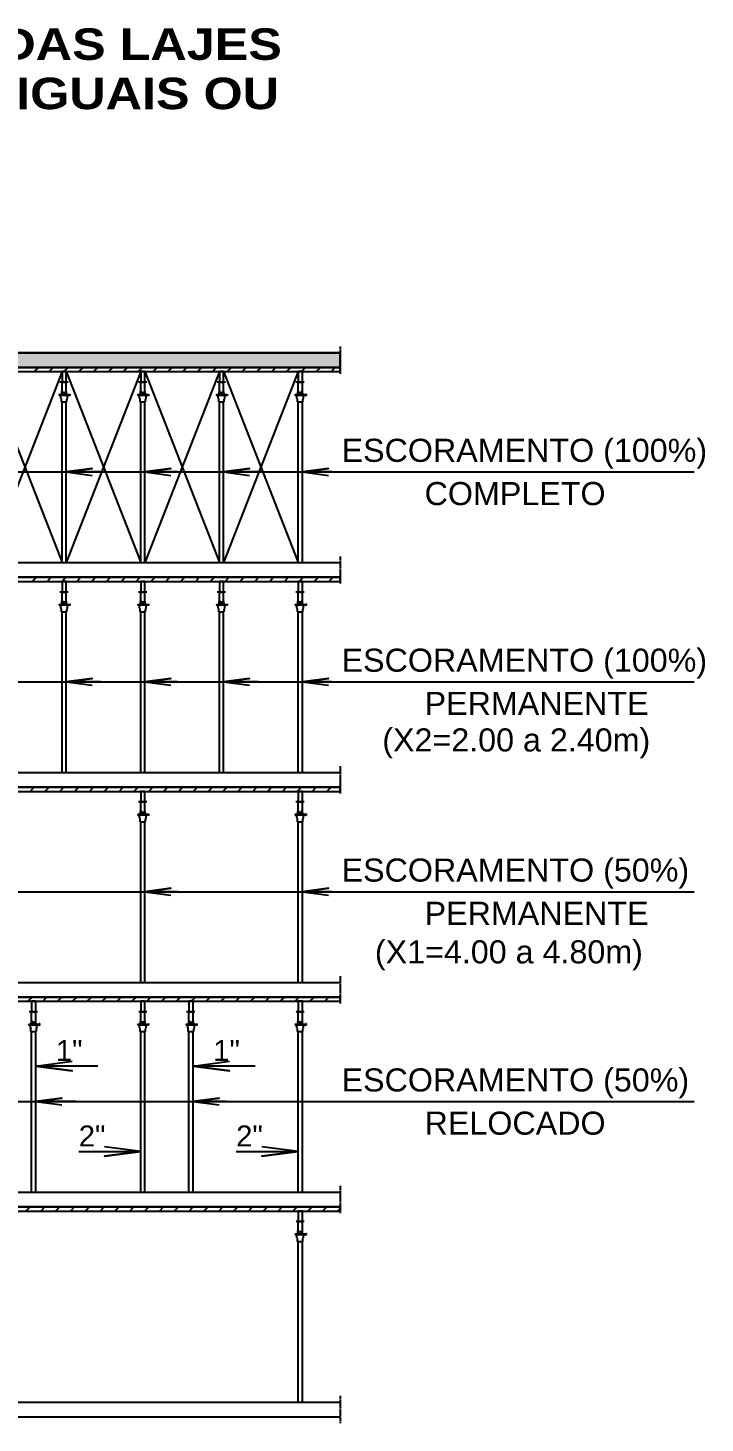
# Model space of a CAD drawing. Extents: x 0 to 7795, y 0 to 4205.
# Drawn here: x 5462 to 5785, y 623 to 1287 of the extents above; entities that cross this region are included whole.
import ezdxf

# ---------------------------------------------------------------- set-up
doc = ezdxf.new("R2010")
doc.units = 0
doc.header["$MEASUREMENT"] = 0
for name, pattern in [('ESTILO_TQS_0002', [0.4, 0.1, -0.3]), ('ESTILO_TQS_0006', [0.3, 0.2, -0.1]), ('ESTILO_TQS_0007', [2.1, 1.5, -0.2, 0.2, -0.2])]:
    doc.linetypes.add(name, pattern=pattern)
for name, color, linetype in [('MTH-14', 2, 'CONTINUOUS'), ('MTH-230', 1, 'CONTINUOUS'), ('MTH-26', 1, 'CONTINUOUS'), ('MTH-COTAS7', 31, 'CONTINUOUS'), ('MTH-EIXO-217', 8, 'CONTINUOUS'), ('MTH-HACHURA-PILAR', 1, 'CONTINUOUS'), ('MTH-LAJE-PRÉ', 16, 'CONTINUOUS'), ('MTH-LINHA-CORTE', 5, 'CONTINUOUS'), ('MTH-LINHAS-GERAIS', 7, 'CONTINUOUS'), ('MTH-SOMBRA21', 150, 'CONTINUOUS'), ('MTH-TXT-NEGRITO', 5, 'CONTINUOUS'), ('MTH-TXT-NOTAS', 3, 'CONTINUOUS'), ('MTH-VIGA-INVERTIDA', 7, 'ESTILO_TQS_0002')]:
    doc.layers.add(name, color=color, linetype=linetype)
doc.styles.add('TQS_ARIAL', font='arial.ttf')
doc.styles.add('TQS_ARIAL_BLACK', font='ariblk.ttf')

msp = doc.modelspace()

# ---------------------------------------------------------------- linework, layer by layer
at = {"layer": 'MTH-14', "linetype": 'Continuous'}
for p, q in [((5478.391852, 1123.529939), (5442.891852, 1032.529939)), ((5442.891852, 1123.529939), (5478.391852, 1032.529939)), ((5515.891851, 1123.529939), (5480.391852, 1032.529939)), ((5480.391852, 1123.529939), (5515.891851, 1032.529939)), ((5553.391847, 1123.529939), (5517.891847, 1032.529939)), ((5517.891847, 1123.529939), (5553.391847, 1032.529939)), ((5590.891846, 1123.529939), (5555.391846, 1032.529939)), ((5555.391846, 1123.529939), (5590.891846, 1032.529939)), ((5478.391852, 1114.097688), (5478.391852, 1118.529939)), ((5480.391852, 1114.097688), (5480.391852, 1118.529939)), ((5515.89188, 1114.097688), (5515.89188, 1118.529939)), ((5517.89188, 1114.097688), (5517.89188, 1118.529939)), ((5553.391847, 1114.097688), (5553.391847, 1118.529939)), ((5555.391847, 1114.097688), (5555.391847, 1118.529939)), ((5590.89188, 1114.097688), (5590.89188, 1118.529939)), ((5592.89188, 1114.097688), (5592.89188, 1118.529939)), ((5478.391852, 1032.529939), (5478.391844, 1109.08658)), ((5480.391852, 1032.529939), (5480.391844, 1109.08658)), ((5515.89188, 1032.529939), (5515.89188, 1109.08658)), ((5517.89188, 1032.529939), (5517.89188, 1109.08658)), ((5553.391847, 1032.529939), (5553.391839, 1109.08658)), ((5555.391847, 1032.529939), (5555.391839, 1109.08658)), ((5590.89188, 1032.529939), (5590.89188, 1109.08658)), ((5592.89188, 1032.529939), (5592.89188, 1109.08658)), ((5478.391849, 1014.097688), (5478.391849, 1018.529939)), ((5480.391849, 1014.097688), (5480.391849, 1018.529939)), ((5515.89188, 1014.097688), (5515.89188, 1018.529939)), ((5517.89188, 1014.097688), (5517.89188, 1018.529939)), ((5553.391843, 1014.097688), (5553.391843, 1018.529939)), ((5555.391843, 1014.097688), (5555.391843, 1018.529939)), ((5590.89188, 1014.097688), (5590.89188, 1018.529939)), ((5592.89188, 1014.097688), (5592.89188, 1018.529939)), ((5478.391849, 932.529939), (5478.391841, 1009.08658)), ((5480.391849, 932.529939), (5480.391841, 1009.08658)), ((5515.89188, 932.529939), (5515.89188, 1009.08658)), ((5517.89188, 932.529939), (5517.89188, 1009.08658)), ((5553.391843, 932.529939), (5553.391836, 1009.08658)), ((5555.391843, 932.529939), (5555.391836, 1009.08658)), ((5590.89188, 932.529939), (5590.89188, 1009.08658)), ((5592.89188, 932.529939), (5592.89188, 1009.08658)), ((5515.891888, 914.097688), (5515.891888, 918.529939)), ((5517.891888, 914.097688), (5517.891888, 918.529939)), ((5590.89188, 914.097688), (5590.89188, 918.529939)), ((5592.89188, 914.097688), (5592.89188, 918.529939)), ((5515.891888, 832.529939), (5515.89188, 909.08658)), ((5517.891888, 832.529939), (5517.89188, 909.08658)), ((5590.89188, 832.529939), (5590.89188, 909.08658)), ((5592.89188, 832.529939), (5592.89188, 909.08658)), ((5463.864345, 814.097688), (5463.864345, 818.529939)), ((5465.864345, 814.097688), (5465.864345, 818.529939)), ((5538.864337, 814.097688), (5538.864337, 818.529939)), ((5540.864337, 814.097688), (5540.864337, 818.529939)), ((5463.864345, 732.529939), (5463.864337, 809.08658)), ((5465.864345, 732.529939), (5465.864337, 809.08658)), ((5538.864337, 732.529939), (5538.864329, 809.08658)), ((5540.864337, 732.529939), (5540.864329, 809.08658))]:
    msp.add_line(p, q, dxfattribs=at)
at = {"layer": 'MTH-230', "linetype": 'Continuous'}
for p, q in [((5476.885436, 1112.496858), (5477.127043, 1112.636384)), ((5476.885436, 1112.496858), (5477.127036, 1112.357331)), ((5477.127036, 1112.357331), (5477.935469, 1112.357331)), ((5477.127043, 1112.636384), (5477.935469, 1112.636384)), ((5477.810805, 1111.783479), (5478.065718, 1112.208284)), ((5477.810805, 1110.871736), (5477.810805, 1111.783479)), ((5477.810805, 1110.871736), (5478.084311, 1110.415925)), ((5478.084311, 1109.08658), (5478.084311, 1110.415925)), ((5478.298903, 1112.785432), (5478.298903, 1114.097688)), ((5478.298903, 1114.097688), (5478.900664, 1114.097688)), ((5478.900664, 1114.097688), (5479.047011, 1113.289338)), ((5479.047011, 1113.289338), (5479.736693, 1113.289338)), ((5479.736693, 1113.289338), (5479.88304, 1114.097688)), ((5480.484801, 1114.097688), (5479.88304, 1114.097688)), ((5480.484801, 1112.785432), (5480.484801, 1114.097688)), ((5480.699385, 1110.415925), (5480.972899, 1110.871736)), ((5480.699385, 1109.08658), (5480.699385, 1110.415925)), ((5480.717986, 1112.208284), (5480.972899, 1111.783479)), ((5480.904059, 1112.357331), (5482.089674, 1112.357331)), ((5480.904066, 1112.636384), (5482.089674, 1112.636384)), ((5480.972899, 1110.871736), (5480.972899, 1111.783479)), ((5482.089674, 1112.879426), (5482.089674, 1112.047273)), ((5482.147528, 1112.879426), (5482.089674, 1112.879426)), ((5482.147528, 1112.047273), (5482.089674, 1112.047273)), ((5482.147528, 1112.879426), (5482.147528, 1112.047273)), ((5514.385472, 1112.496858), (5514.627049, 1112.636384)), ((5514.385472, 1112.496858), (5514.627049, 1112.357331)), ((5514.627049, 1112.636384), (5515.43546, 1112.636384)), ((5514.627049, 1112.357331), (5515.43546, 1112.357331)), ((5515.310826, 1111.783479), (5515.565709, 1112.208284)), ((5515.310826, 1110.871736), (5515.310826, 1111.783479)), ((5515.310826, 1110.871736), (5515.584324, 1110.415925)), ((5515.584324, 1109.08658), (5515.584324, 1110.415925)), ((5515.798924, 1112.785432), (5515.798924, 1114.097688)), ((5515.798924, 1114.097688), (5516.400669, 1114.097688)), ((5516.400669, 1114.097688), (5516.547032, 1113.289338)), ((5516.547032, 1113.289338), (5517.236668, 1113.289338)), ((5517.236668, 1113.289338), (5517.38303, 1114.097688)), ((5517.984837, 1114.097688), (5517.38303, 1114.097688)), ((5517.984837, 1112.785432), (5517.984837, 1114.097688)), ((5518.199376, 1110.415925), (5518.472935, 1110.871736)), ((5518.199376, 1109.08658), (5518.199376, 1110.415925)), ((5518.217991, 1112.208284), (5518.472935, 1111.783479)), ((5518.404087, 1112.636384), (5519.589695, 1112.636384)), ((5518.404087, 1112.357331), (5519.589695, 1112.357331)), ((5518.472935, 1110.871736), (5518.472935, 1111.783479)), ((5519.589695, 1112.879426), (5519.589695, 1112.047273)), ((5519.647557, 1112.879426), (5519.589695, 1112.879426)), ((5519.647557, 1112.047273), (5519.589695, 1112.047273)), ((5519.647557, 1112.879426), (5519.647557, 1112.047273)), ((5551.88543, 1112.496858), (5552.127038, 1112.636384)), ((5551.88543, 1112.496858), (5552.12703, 1112.357331)), ((5552.12703, 1112.357331), (5552.935464, 1112.357331)), ((5552.127038, 1112.636384), (5552.935464, 1112.636384)), ((5552.8108, 1111.783479), (5553.065713, 1112.208284)), ((5552.8108, 1110.871736), (5552.8108, 1111.783479)), ((5552.8108, 1110.871736), (5553.084306, 1110.415925)), ((5553.084306, 1109.08658), (5553.084306, 1110.415925)), ((5553.298898, 1112.785432), (5553.298898, 1114.097688)), ((5553.298898, 1114.097688), (5553.900659, 1114.097688)), ((5553.900659, 1114.097688), (5554.047006, 1113.289338)), ((5554.047006, 1113.289338), (5554.736688, 1113.289338)), ((5554.736688, 1113.289338), (5554.883035, 1114.097688)), ((5555.484796, 1114.097688), (5554.883035, 1114.097688)), ((5555.484796, 1112.785432), (5555.484796, 1114.097688)), ((5555.69938, 1110.415925), (5555.972894, 1110.871736)), ((5555.69938, 1109.08658), (5555.69938, 1110.415925)), ((5555.71798, 1112.208284), (5555.972894, 1111.783479)), ((5555.904054, 1112.357331), (5557.089669, 1112.357331)), ((5555.904061, 1112.636384), (5557.089669, 1112.636384)), ((5555.972894, 1110.871736), (5555.972894, 1111.783479)), ((5557.089669, 1112.879426), (5557.089669, 1112.047273)), ((5557.147523, 1112.879426), (5557.089669, 1112.879426)), ((5557.147523, 1112.047273), (5557.089669, 1112.047273)), ((5557.147523, 1112.879426), (5557.147523, 1112.047273)), ((5589.385472, 1112.496858), (5589.627049, 1112.636384)), ((5589.385472, 1112.496858), (5589.627049, 1112.357331)), ((5589.627049, 1112.636384), (5590.43546, 1112.636384)), ((5589.627049, 1112.357331), (5590.43546, 1112.357331)), ((5590.310826, 1111.783479), (5590.565709, 1112.208284)), ((5590.310826, 1110.871736), (5590.310826, 1111.783479)), ((5590.310826, 1110.871736), (5590.584324, 1110.415925)), ((5590.584324, 1109.08658), (5590.584324, 1110.415925)), ((5590.798924, 1112.785432), (5590.798924, 1114.097688)), ((5590.798924, 1114.097688), (5591.400669, 1114.097688)), ((5591.400669, 1114.097688), (5591.547032, 1113.289338)), ((5591.547032, 1113.289338), (5592.236729, 1113.289338)), ((5592.236729, 1113.289338), (5592.38303, 1114.097688)), ((5592.984837, 1114.097688), (5592.38303, 1114.097688)), ((5592.984837, 1112.785432), (5592.984837, 1114.097688)), ((5593.199376, 1110.415925), (5593.472935, 1110.871736)), ((5593.199376, 1109.08658), (5593.199376, 1110.415925)), ((5593.217991, 1112.208284), (5593.472935, 1111.783479)), ((5593.404087, 1112.636384), (5594.589695, 1112.636384)), ((5593.404087, 1112.357331), (5594.589695, 1112.357331)), ((5593.472935, 1110.871736), (5593.472935, 1111.783479)), ((5594.589695, 1112.879426), (5594.589695, 1112.047273)), ((5594.647557, 1112.879426), (5594.589695, 1112.879426)), ((5594.647557, 1112.047273), (5594.589695, 1112.047273)), ((5594.647557, 1112.879426), (5594.647557, 1112.047273)), ((5478.084311, 1109.08658), (5480.699385, 1109.08658)), ((5515.584324, 1109.08658), (5518.199376, 1109.08658)), ((5553.084306, 1109.08658), (5555.69938, 1109.08658)), ((5590.584324, 1109.08658), (5593.199376, 1109.08658)), ((5476.885433, 1012.496858), (5477.12704, 1012.636384)), ((5476.885433, 1012.496858), (5477.127033, 1012.357331)), ((5477.127033, 1012.357331), (5477.935466, 1012.357331)), ((5477.12704, 1012.636384), (5477.935466, 1012.636384)), ((5477.810802, 1011.783479), (5478.065715, 1012.208284)), ((5477.810802, 1010.871736), (5477.810802, 1011.783479)), ((5477.810802, 1010.871736), (5478.084308, 1010.415925)), ((5478.2989, 1012.785432), (5478.2989, 1014.097688)), ((5478.2989, 1014.097688), (5478.900661, 1014.097688)), ((5478.900661, 1014.097688), (5479.047008, 1013.289338)), ((5479.047008, 1013.289338), (5479.73669, 1013.289338)), ((5479.73669, 1013.289338), (5479.883037, 1014.097688)), ((5480.484798, 1014.097688), (5479.883037, 1014.097688)), ((5480.484798, 1012.785432), (5480.484798, 1014.097688)), ((5480.699382, 1010.415925), (5480.972896, 1010.871736)), ((5480.717983, 1012.208284), (5480.972896, 1011.783479)), ((5480.904056, 1012.357331), (5482.089672, 1012.357331)), ((5480.904064, 1012.636384), (5482.089672, 1012.636384)), ((5480.972896, 1010.871736), (5480.972896, 1011.783479)), ((5482.089672, 1012.879426), (5482.089672, 1012.047273)), ((5482.147525, 1012.879426), (5482.089672, 1012.879426)), ((5482.147525, 1012.047273), (5482.089672, 1012.047273)), ((5482.147525, 1012.879426), (5482.147525, 1012.047273)), ((5514.385472, 1012.496858), (5514.627049, 1012.636384)), ((5514.385472, 1012.496858), (5514.627049, 1012.357331)), ((5514.627049, 1012.636384), (5515.43546, 1012.636384)), ((5514.627049, 1012.357331), (5515.43546, 1012.357331)), ((5515.310826, 1011.783479), (5515.565709, 1012.208284)), ((5515.310826, 1010.871736), (5515.310826, 1011.783479)), ((5515.310826, 1010.871736), (5515.584324, 1010.415925)), ((5515.798924, 1012.785432), (5515.798924, 1014.097688)), ((5515.798924, 1014.097688), (5516.400669, 1014.097688)), ((5516.400669, 1014.097688), (5516.547032, 1013.289338)), ((5516.547032, 1013.289338), (5517.236668, 1013.289338)), ((5517.236668, 1013.289338), (5517.38303, 1014.097688)), ((5517.984837, 1014.097688), (5517.38303, 1014.097688)), ((5517.984837, 1012.785432), (5517.984837, 1014.097688)), ((5518.199376, 1010.415925), (5518.472935, 1010.871736)), ((5518.217991, 1012.208284), (5518.472935, 1011.783479)), ((5518.404087, 1012.636384), (5519.589695, 1012.636384)), ((5518.404087, 1012.357331), (5519.589695, 1012.357331)), ((5518.472935, 1010.871736), (5518.472935, 1011.783479)), ((5519.589695, 1012.879426), (5519.589695, 1012.047273)), ((5519.647557, 1012.879426), (5519.589695, 1012.879426)), ((5519.647557, 1012.047273), (5519.589695, 1012.047273)), ((5519.647557, 1012.879426), (5519.647557, 1012.047273)), ((5551.885427, 1012.496858), (5552.127035, 1012.636384)), ((5551.885427, 1012.496858), (5552.127027, 1012.357331)), ((5552.127027, 1012.357331), (5552.935461, 1012.357331)), ((5552.127035, 1012.636384), (5552.935461, 1012.636384)), ((5552.810796, 1011.783479), (5553.06571, 1012.208284)), ((5552.810796, 1010.871736), (5552.810796, 1011.783479)), ((5552.810796, 1010.871736), (5553.084302, 1010.415925)), ((5553.298894, 1012.785432), (5553.298894, 1014.097688)), ((5553.298894, 1014.097688), (5553.900655, 1014.097688)), ((5553.900655, 1014.097688), (5554.047002, 1013.289338)), ((5554.047002, 1013.289338), (5554.736684, 1013.289338)), ((5554.736684, 1013.289338), (5554.883031, 1014.097688)), ((5555.484792, 1014.097688), (5554.883031, 1014.097688)), ((5555.484792, 1012.785432), (5555.484792, 1014.097688)), ((5555.699377, 1010.415925), (5555.97289, 1010.871736)), ((5555.717977, 1012.208284), (5555.97289, 1011.783479)), ((5555.90405, 1012.357331), (5557.089666, 1012.357331)), ((5555.904058, 1012.636384), (5557.089666, 1012.636384)), ((5555.97289, 1010.871736), (5555.97289, 1011.783479)), ((5557.089666, 1012.879426), (5557.089666, 1012.047273)), ((5557.14752, 1012.879426), (5557.089666, 1012.879426)), ((5557.14752, 1012.047273), (5557.089666, 1012.047273)), ((5557.14752, 1012.879426), (5557.14752, 1012.047273)), ((5589.385472, 1012.496858), (5589.627049, 1012.636384)), ((5589.385472, 1012.496858), (5589.627049, 1012.357331)), ((5589.627049, 1012.636384), (5590.43546, 1012.636384)), ((5589.627049, 1012.357331), (5590.43546, 1012.357331)), ((5590.310826, 1011.783479), (5590.565709, 1012.208284)), ((5590.310826, 1010.871736), (5590.310826, 1011.783479)), ((5590.310826, 1010.871736), (5590.584324, 1010.415925)), ((5590.798924, 1012.785432), (5590.798924, 1014.097688)), ((5590.798924, 1014.097688), (5591.400669, 1014.097688)), ((5591.400669, 1014.097688), (5591.547032, 1013.289338)), ((5591.547032, 1013.289338), (5592.236729, 1013.289338)), ((5592.236729, 1013.289338), (5592.38303, 1014.097688)), ((5592.984837, 1014.097688), (5592.38303, 1014.097688)), ((5592.984837, 1012.785432), (5592.984837, 1014.097688)), ((5593.199376, 1010.415925), (5593.472935, 1010.871736)), ((5593.217991, 1012.208284), (5593.472935, 1011.783479)), ((5593.404087, 1012.636384), (5594.589695, 1012.636384)), ((5593.404087, 1012.357331), (5594.589695, 1012.357331)), ((5593.472935, 1010.871736), (5593.472935, 1011.783479)), ((5594.589695, 1012.879426), (5594.589695, 1012.047273)), ((5594.647557, 1012.879426), (5594.589695, 1012.879426)), ((5594.647557, 1012.047273), (5594.589695, 1012.047273)), ((5594.647557, 1012.879426), (5594.647557, 1012.047273)), ((5478.084308, 1009.08658), (5478.084308, 1010.415925)), ((5478.084308, 1009.08658), (5480.699382, 1009.08658)), ((5480.699382, 1009.08658), (5480.699382, 1010.415925)), ((5515.584324, 1009.08658), (5515.584324, 1010.415925)), ((5515.584324, 1009.08658), (5518.199376, 1009.08658)), ((5518.199376, 1009.08658), (5518.199376, 1010.415925)), ((5553.084302, 1009.08658), (5553.084302, 1010.415925)), ((5553.084302, 1009.08658), (5555.699377, 1009.08658)), ((5555.699377, 1009.08658), (5555.699377, 1010.415925)), ((5590.584324, 1009.08658), (5590.584324, 1010.415925)), ((5590.584324, 1009.08658), (5593.199376, 1009.08658)), ((5593.199376, 1009.08658), (5593.199376, 1010.415925)), ((5514.385472, 912.496858), (5514.627079, 912.636384)), ((5514.385472, 912.496858), (5514.627072, 912.357331)), ((5514.627072, 912.357331), (5515.435505, 912.357331)), ((5514.627079, 912.636384), (5515.435505, 912.636384)), ((5515.310841, 911.783479), (5515.565754, 912.208284)), ((5515.310841, 910.871736), (5515.310841, 911.783479)), ((5515.310841, 910.871736), (5515.584347, 910.415925)), ((5515.798939, 912.785432), (5515.798939, 914.097688)), ((5515.798939, 914.097688), (5516.4007, 914.097688)), ((5516.4007, 914.097688), (5516.547047, 913.289338)), ((5516.547047, 913.289338), (5517.236729, 913.289338)), ((5517.236729, 913.289338), (5517.383076, 914.097688)), ((5517.984837, 914.097688), (5517.383076, 914.097688)), ((5517.984837, 912.785432), (5517.984837, 914.097688)), ((5518.199421, 910.415925), (5518.472935, 910.871736)), ((5518.218022, 912.208284), (5518.472935, 911.783479)), ((5518.404095, 912.357331), (5519.589711, 912.357331)), ((5518.404103, 912.636384), (5519.589711, 912.636384)), ((5518.472935, 910.871736), (5518.472935, 911.783479)), ((5519.589711, 912.879426), (5519.589711, 912.047273)), ((5519.647564, 912.879426), (5519.589711, 912.879426)), ((5519.647564, 912.047273), (5519.589711, 912.047273)), ((5519.647564, 912.879426), (5519.647564, 912.047273)), ((5589.385472, 912.496858), (5589.627049, 912.636384)), ((5589.385472, 912.496858), (5589.627049, 912.357331)), ((5589.627049, 912.636384), (5590.43546, 912.636384)), ((5589.627049, 912.357331), (5590.43546, 912.357331)), ((5590.310826, 911.783479), (5590.565709, 912.208284)), ((5590.310826, 910.871736), (5590.310826, 911.783479)), ((5590.310826, 910.871736), (5590.584324, 910.415925)), ((5590.798924, 912.785432), (5590.798924, 914.097688)), ((5590.798924, 914.097688), (5591.400669, 914.097688)), ((5591.400669, 914.097688), (5591.547032, 913.289338)), ((5591.547032, 913.289338), (5592.236729, 913.289338)), ((5592.236729, 913.289338), (5592.38303, 914.097688)), ((5592.984837, 914.097688), (5592.38303, 914.097688)), ((5592.984837, 912.785432), (5592.984837, 914.097688)), ((5593.199376, 910.415925), (5593.472935, 910.871736)), ((5593.217991, 912.208284), (5593.472935, 911.783479)), ((5593.404087, 912.636384), (5594.589695, 912.636384)), ((5593.404087, 912.357331), (5594.589695, 912.357331)), ((5593.472935, 910.871736), (5593.472935, 911.783479)), ((5594.589695, 912.879426), (5594.589695, 912.047273)), ((5594.647557, 912.879426), (5594.589695, 912.879426)), ((5594.647557, 912.047273), (5594.589695, 912.047273)), ((5594.647557, 912.879426), (5594.647557, 912.047273)), ((5515.584347, 909.08658), (5515.584347, 910.415925)), ((5515.584347, 909.08658), (5518.199421, 909.08658)), ((5518.199421, 909.08658), (5518.199421, 910.415925)), ((5590.584324, 909.08658), (5590.584324, 910.415925)), ((5590.584324, 909.08658), (5593.199376, 909.08658)), ((5593.199376, 909.08658), (5593.199376, 910.415925)), ((5462.357928, 812.496858), (5462.599536, 812.636384)), ((5462.357928, 812.496858), (5462.599528, 812.357331)), ((5462.599528, 812.357331), (5463.407962, 812.357331)), ((5462.599536, 812.636384), (5463.407962, 812.636384)), ((5463.283298, 811.783479), (5463.538211, 812.208284)), ((5463.283298, 810.871736), (5463.283298, 811.783479)), ((5463.771396, 812.785432), (5463.771396, 814.097688)), ((5463.771396, 814.097688), (5464.373157, 814.097688)), ((5464.373157, 814.097688), (5464.519504, 813.289338)), ((5464.519504, 813.289338), (5465.209186, 813.289338)), ((5465.209186, 813.289338), (5465.355533, 814.097688)), ((5465.957293, 814.097688), (5465.355533, 814.097688)), ((5465.957293, 812.785432), (5465.957293, 814.097688)), ((5466.190478, 812.208284), (5466.445392, 811.783479)), ((5466.376552, 812.357331), (5467.562167, 812.357331)), ((5466.376559, 812.636384), (5467.562167, 812.636384)), ((5466.445392, 810.871736), (5466.445392, 811.783479)), ((5467.562167, 812.879426), (5467.562167, 812.047273)), ((5467.620021, 812.879426), (5467.562167, 812.879426)), ((5467.620021, 812.047273), (5467.562167, 812.047273)), ((5467.620021, 812.879426), (5467.620021, 812.047273)), ((5537.357921, 812.496858), (5537.599528, 812.636384)), ((5537.357921, 812.496858), (5537.599521, 812.357331)), ((5537.599521, 812.357331), (5538.407954, 812.357331)), ((5537.599528, 812.636384), (5538.407954, 812.636384)), ((5538.28329, 811.783479), (5538.538203, 812.208284)), ((5538.28329, 810.871736), (5538.28329, 811.783479)), ((5538.771388, 812.785432), (5538.771388, 814.097688)), ((5538.771388, 814.097688), (5539.373149, 814.097688)), ((5539.373149, 814.097688), (5539.519496, 813.289338)), ((5539.519496, 813.289338), (5540.209178, 813.289338)), ((5540.209178, 813.289338), (5540.355525, 814.097688)), ((5540.957286, 814.097688), (5540.355525, 814.097688)), ((5540.957286, 812.785432), (5540.957286, 814.097688)), ((5541.190471, 812.208284), (5541.445384, 811.783479)), ((5541.376544, 812.357331), (5542.56216, 812.357331)), ((5541.376552, 812.636384), (5542.56216, 812.636384)), ((5541.445384, 810.871736), (5541.445384, 811.783479)), ((5542.56216, 812.879426), (5542.56216, 812.047273)), ((5542.620013, 812.879426), (5542.56216, 812.879426)), ((5542.620013, 812.047273), (5542.56216, 812.047273)), ((5542.620013, 812.879426), (5542.620013, 812.047273)), ((5463.283298, 810.871736), (5463.556804, 810.415925)), ((5463.556804, 809.08658), (5463.556804, 810.415925)), ((5463.556804, 809.08658), (5466.171878, 809.08658)), ((5466.171878, 810.415925), (5466.445392, 810.871736)), ((5466.171878, 809.08658), (5466.171878, 810.415925)), ((5538.28329, 810.871736), (5538.556796, 810.415925)), ((5538.556796, 809.08658), (5538.556796, 810.415925)), ((5538.556796, 809.08658), (5541.17187, 809.08658)), ((5541.17187, 810.415925), (5541.445384, 810.871736)), ((5541.17187, 809.08658), (5541.17187, 810.415925))]:
    msp.add_line(p, q, dxfattribs=at)
for points in [[(5480.904066, 1112.208284), (5477.935469, 1112.208284), (5477.935469, 1112.785432), (5480.904066, 1112.785432), (5480.904066, 1112.208284)], [(5518.404087, 1112.208284), (5515.43546, 1112.208284), (5515.43546, 1112.785432), (5518.404087, 1112.785432), (5518.404087, 1112.208284)], [(5555.904061, 1112.208284), (5552.935464, 1112.208284), (5552.935464, 1112.785432), (5555.904061, 1112.785432), (5555.904061, 1112.208284)], [(5593.404087, 1112.208284), (5590.43546, 1112.208284), (5590.43546, 1112.785432), (5593.404087, 1112.785432), (5593.404087, 1112.208284)], [(5480.904064, 1012.208284), (5477.935466, 1012.208284), (5477.935466, 1012.785432), (5480.904064, 1012.785432), (5480.904064, 1012.208284)], [(5518.404087, 1012.208284), (5515.43546, 1012.208284), (5515.43546, 1012.785432), (5518.404087, 1012.785432), (5518.404087, 1012.208284)], [(5555.904058, 1012.208284), (5552.935461, 1012.208284), (5552.935461, 1012.785432), (5555.904058, 1012.785432), (5555.904058, 1012.208284)], [(5593.404087, 1012.208284), (5590.43546, 1012.208284), (5590.43546, 1012.785432), (5593.404087, 1012.785432), (5593.404087, 1012.208284)], [(5518.404103, 912.208284), (5515.435505, 912.208284), (5515.435505, 912.785432), (5518.404103, 912.785432), (5518.404103, 912.208284)], [(5593.404087, 912.208284), (5590.43546, 912.208284), (5590.43546, 912.785432), (5593.404087, 912.785432), (5593.404087, 912.208284)], [(5466.376559, 812.208284), (5463.407962, 812.208284), (5463.407962, 812.785432), (5466.376559, 812.785432), (5466.376559, 812.208284)], [(5541.376552, 812.208284), (5538.407954, 812.208284), (5538.407954, 812.785432), (5541.376552, 812.785432), (5541.376552, 812.208284)]]:
    msp.add_lwpolyline(points, dxfattribs=at)
at = {"layer": 'MTH-26', "linetype": 'Continuous'}
for points in [[(5480.391852, 1123.529939), (5478.391852, 1123.529939), (5478.391852, 1118.529939), (5480.391852, 1118.529939), (5480.391852, 1123.529939)], [(5517.89188, 1123.529939), (5515.89188, 1123.529939), (5515.89188, 1118.529939), (5517.89188, 1118.529939), (5517.89188, 1123.529939)], [(5555.391847, 1123.529939), (5553.391847, 1123.529939), (5553.391847, 1118.529939), (5555.391847, 1118.529939), (5555.391847, 1123.529939)], [(5592.89188, 1123.529939), (5590.89188, 1123.529939), (5590.89188, 1118.529939), (5592.89188, 1118.529939), (5592.89188, 1123.529939)], [(5480.391849, 1023.529939), (5478.391849, 1023.529939), (5478.391849, 1018.529939), (5480.391849, 1018.529939), (5480.391849, 1023.529939)], [(5517.89188, 1023.529939), (5515.89188, 1023.529939), (5515.89188, 1018.529939), (5517.89188, 1018.529939), (5517.89188, 1023.529939)], [(5555.391843, 1023.529939), (5553.391843, 1023.529939), (5553.391843, 1018.529939), (5555.391843, 1018.529939), (5555.391843, 1023.529939)], [(5592.89188, 1023.529939), (5590.89188, 1023.529939), (5590.89188, 1018.529939), (5592.89188, 1018.529939), (5592.89188, 1023.529939)], [(5517.891888, 923.529939), (5515.891888, 923.529939), (5515.891888, 918.529939), (5517.891888, 918.529939), (5517.891888, 923.529939)], [(5592.89188, 923.529939), (5590.89188, 923.529939), (5590.89188, 918.529939), (5592.89188, 918.529939), (5592.89188, 923.529939)], [(5465.864345, 823.529939), (5463.864345, 823.529939), (5463.864345, 818.529939), (5465.864345, 818.529939), (5465.864345, 823.529939)], [(5540.864337, 823.529939), (5538.864337, 823.529939), (5538.864337, 818.529939), (5540.864337, 818.529939), (5540.864337, 823.529939)]]:
    msp.add_lwpolyline(points, dxfattribs=at)
at = {"layer": 'MTH-COTAS7', "linetype": 'Continuous'}
for p, q in [((5142.891865, 1075.743886), (5779.576451, 1075.743886)), ((5142.891865, 975.743886), (5779.576451, 975.743886)), ((5142.891865, 875.743886), (5779.576451, 875.743886)), ((5165.86437, 775.743886), (5779.576451, 775.743886))]:
    msp.add_line(p, q, dxfattribs=at)
for points in [[(5496.784453, 1075.743886), (5480.391845, 1075.743886), (5492.784911, 1077.375477), (5480.391845, 1075.743886), (5492.784911, 1074.112294)], [(5533.38535, 1075.743886), (5517.89188, 1075.743886), (5530.284947, 1077.375477), (5517.89188, 1075.743886), (5530.284947, 1074.112294)], [(5571.784448, 1075.743886), (5555.39184, 1075.743886), (5567.784906, 1077.375477), (5555.39184, 1075.743886), (5567.784906, 1074.112294)], [(5606.746495, 1075.743886), (5592.89188, 1075.743886), (5605.284886, 1077.375477), (5592.89188, 1075.743886), (5605.284886, 1074.112294)], [(5496.784451, 975.743886), (5480.391842, 975.743886), (5492.784908, 977.375477), (5480.391842, 975.743886), (5492.784908, 974.112294)], [(5533.38535, 975.743886), (5517.89188, 975.743886), (5530.284947, 977.375477), (5517.89188, 975.743886), (5530.284947, 974.112294)], [(5571.784445, 975.743886), (5555.391836, 975.743886), (5567.784903, 977.375477), (5555.391836, 975.743886), (5567.784903, 974.112294)], [(5606.746495, 975.743886), (5592.89188, 975.743886), (5605.284886, 977.375477), (5592.89188, 975.743886), (5605.284886, 974.112294)], [(5533.38535, 875.743886), (5517.89188, 875.743886), (5530.284947, 877.375477), (5517.89188, 875.743886), (5530.284947, 874.112294)], [(5606.746495, 875.743886), (5592.89188, 875.743886), (5605.284886, 877.375477), (5592.89188, 875.743886), (5605.284886, 874.112294)], [(5495.415044, 792.647784), (5465.864345, 792.647784), (5483.21463, 790.363576), (5465.864345, 792.647784), (5483.21463, 794.931992)], [(5570.415037, 792.647784), (5540.864337, 792.647784), (5558.214622, 790.363576), (5540.864337, 792.647784), (5558.214622, 794.931992)], [(5485.067996, 775.743886), (5465.864382, 775.743886), (5478.257449, 777.375477), (5465.864382, 775.743886), (5478.257449, 774.112294)], [(5556.357852, 775.743886), (5540.864382, 775.743886), (5553.257449, 777.375477), (5540.864382, 775.743886), (5553.257449, 774.112294)], [(5486.341134, 751.948335), (5515.891834, 751.948335), (5498.541549, 749.664127), (5515.891834, 751.948335), (5498.541549, 754.232544)], [(5561.341128, 751.948335), (5590.891827, 751.948335), (5573.541542, 749.664127), (5590.891827, 751.948335), (5573.541542, 754.232544)]]:
    msp.add_lwpolyline(points, dxfattribs=at)
at = {"layer": 'MTH-EIXO-217', "linetype": 'ESTILO_TQS_0007'}
for p, q in [((5610.891819, 1135.529939), (5610.891819, 1122.529939)), ((5610.891819, 1035.529939), (5610.891819, 1022.529939)), ((5610.891819, 935.529939), (5610.891819, 922.529939)), ((5610.891819, 835.529939), (5610.891819, 822.529939)), ((5610.891819, 735.529939), (5610.891819, 722.529939)), ((5610.891819, 635.529939), (5610.891819, 622.529939))]:
    msp.add_line(p, q, dxfattribs=at)
at = {"layer": 'MTH-HACHURA-PILAR', "linetype": 'Continuous'}
for p, q in [((5478.391852, 1122.313893), (5478.391852, 1122.313893)), ((5478.391852, 1122.313893), (5478.391852, 1122.313893)), ((5478.391852, 1119.006466), (5478.391852, 1119.006466)), ((5478.391852, 1119.006466), (5478.391852, 1119.006466)), ((5478.561593, 1119.227677), (5478.576812, 1119.24751)), ((5515.89188, 1121.142739), (5515.89188, 1121.142739)), ((5553.391847, 1122.481628), (5553.391847, 1122.481628)), ((5553.391847, 1121.613025), (5553.391847, 1121.613025)), ((5590.89188, 1119.824343), (5590.89188, 1119.824343)), ((5590.89188, 1119.824343), (5590.89188, 1119.824343)), ((5590.89188, 1119.824343), (5590.89188, 1119.824343)), ((5590.89188, 1119.133401), (5590.89188, 1119.133401)), ((5590.89188, 1119.133401), (5590.89188, 1119.133401)), ((5590.946274, 1118.529939), (5590.946274, 1118.529939)), ((5478.391849, 1019.450622), (5478.391849, 1019.450622)), ((5478.391849, 1019.450622), (5478.391849, 1019.450622)), ((5478.391849, 1019.450622), (5478.391849, 1019.450622)), ((5515.89188, 1021.391498), (5515.89188, 1021.391498)), ((5515.89188, 1021.391498), (5515.89188, 1021.391498)), ((5515.89188, 1020.906627), (5515.89188, 1020.906627)), ((5515.89188, 1020.906627), (5515.89188, 1020.906627)), ((5515.89188, 1020.444335), (5515.89188, 1020.444335)), ((5515.89188, 1019.679943), (5515.89188, 1019.679943)), ((5515.89188, 1019.679943), (5515.89188, 1019.679943)), ((5515.89188, 1019.404049), (5515.89188, 1019.404049)), ((5517.41891, 1023.381561), (5517.434129, 1023.401395)), ((5553.391843, 1022.362617), (5553.391843, 1022.362617)), ((5553.391843, 1022.362617), (5553.391843, 1022.362617)), ((5553.391843, 1022.362617), (5553.391843, 1022.362617)), ((5553.391843, 1021.317227), (5553.391843, 1021.317227)), ((5553.391843, 1021.317227), (5553.391843, 1021.317227)), ((5553.391843, 1019.722654), (5553.391843, 1019.722654)), ((5590.89188, 1022.954514), (5590.89188, 1022.954514)), ((5590.89188, 1022.954514), (5590.89188, 1022.954514)), ((5592.377968, 1018.529939), (5592.377968, 1018.529939)), ((5592.377968, 1018.529939), (5592.377968, 1018.529939)), ((5592.889723, 1023.041741), (5592.89188, 1023.041836)), ((5515.891888, 918.851339), (5515.891888, 918.851339)), ((5515.891888, 918.851339), (5515.891888, 918.851339)), ((5590.89188, 922.367537), (5590.89188, 922.367537)), ((5590.89188, 920.955354), (5590.89188, 920.955354)), ((5590.89188, 920.955354), (5590.89188, 920.955354)), ((5463.864345, 822.572337), (5463.864345, 822.572337)), ((5463.864345, 821.750533), (5463.864345, 821.750533)), ((5463.864345, 821.750533), (5463.864345, 821.750533)), ((5538.864337, 822.141501), (5538.864337, 822.141501)), ((5538.864337, 821.678534), (5538.864337, 821.678534)), ((5538.864337, 821.678534), (5538.864337, 821.678534)), ((5538.864337, 821.678534), (5538.864337, 821.678534)), ((5538.864337, 820.272958), (5538.864337, 820.272958)), ((5538.864337, 820.272958), (5538.864337, 820.272958)), ((5539.460751, 820.405179), (5539.485158, 820.41059)), ((5540.074935, 818.529939), (5540.074935, 818.529939))]:
    msp.add_line(p, q, dxfattribs=at)
at = {"layer": 'MTH-LAJE-PRÉ', "linetype": 'Continuous'}
for p, q in [((5465.165575, 1123.529939), (5467.165575, 1125.529939)), ((5472.236643, 1123.529939), (5474.236643, 1125.529939)), ((5479.307711, 1123.529939), (5481.307711, 1125.529939)), ((5486.378779, 1123.529939), (5488.378779, 1125.529939)), ((5493.449847, 1123.529939), (5495.449847, 1125.529939)), ((5500.520914, 1123.529939), (5502.520914, 1125.529939)), ((5507.591982, 1123.529939), (5509.591982, 1125.529939)), ((5514.66305, 1123.529939), (5516.66305, 1125.529939)), ((5521.734118, 1123.529939), (5523.734118, 1125.529939)), ((5528.805186, 1123.529939), (5530.805186, 1125.529939)), ((5535.876254, 1123.529939), (5537.876254, 1125.529939)), ((5542.947321, 1123.529939), (5544.947321, 1125.529939)), ((5550.018389, 1123.529939), (5552.018389, 1125.529939)), ((5557.089457, 1123.529939), (5559.089457, 1125.529939)), ((5564.160525, 1123.529939), (5566.160525, 1125.529939)), ((5571.231593, 1123.529939), (5573.231593, 1125.529939)), ((5578.30266, 1123.529939), (5580.30266, 1125.529939)), ((5585.373728, 1123.529939), (5587.373728, 1125.529939)), ((5592.444796, 1123.529939), (5594.444796, 1125.529939)), ((5599.515864, 1123.529939), (5601.515864, 1125.529939)), ((5606.586932, 1123.529939), (5608.586932, 1125.529939)), ((5464.160525, 1023.529939), (5466.160525, 1025.529939)), ((5471.231593, 1023.529939), (5473.231593, 1025.529939)), ((5478.30266, 1023.529939), (5480.30266, 1025.529939)), ((5485.373728, 1023.529939), (5487.373728, 1025.529939)), ((5492.444796, 1023.529939), (5494.444796, 1025.529939)), ((5499.515864, 1023.529939), (5501.515864, 1025.529939)), ((5506.586932, 1023.529939), (5508.586932, 1025.529939)), ((5513.657999, 1023.529939), (5515.657999, 1025.529939)), ((5520.729067, 1023.529939), (5522.729067, 1025.529939)), ((5527.800135, 1023.529939), (5529.800135, 1025.529939)), ((5534.871203, 1023.529939), (5536.871203, 1025.529939)), ((5541.942271, 1023.529939), (5543.942271, 1025.529939)), ((5549.013338, 1023.529939), (5551.013338, 1025.529939)), ((5556.084406, 1023.529939), (5558.084406, 1025.529939)), ((5563.155474, 1023.529939), (5565.155474, 1025.529939)), ((5570.226542, 1023.529939), (5572.226542, 1025.529939)), ((5577.29761, 1023.529939), (5579.29761, 1025.529939)), ((5584.368678, 1023.529939), (5586.368678, 1025.529939)), ((5591.439745, 1023.529939), (5593.439745, 1025.529939)), ((5598.510813, 1023.529939), (5600.510813, 1025.529939)), ((5605.581881, 1023.529939), (5607.581881, 1025.529939)), ((5463.155474, 923.529939), (5465.155474, 925.529939)), ((5470.226542, 923.529939), (5472.226542, 925.529939)), ((5477.29761, 923.529939), (5479.29761, 925.529939)), ((5484.368678, 923.529939), (5486.368678, 925.529939)), ((5491.439745, 923.529939), (5493.439745, 925.529939)), ((5498.510813, 923.529939), (5500.510813, 925.529939)), ((5505.581881, 923.529939), (5507.581881, 925.529939)), ((5512.652949, 923.529939), (5514.652949, 925.529939)), ((5519.724017, 923.529939), (5521.724017, 925.529939)), ((5526.795084, 923.529939), (5528.795084, 925.529939)), ((5533.866152, 923.529939), (5535.866152, 925.529939)), ((5540.93722, 923.529939), (5542.93722, 925.529939)), ((5548.008288, 923.529939), (5550.008288, 925.529939)), ((5555.079356, 923.529939), (5557.079356, 925.529939)), ((5562.150423, 923.529939), (5564.150423, 925.529939)), ((5569.221491, 923.529939), (5571.221491, 925.529939)), ((5576.292559, 923.529939), (5578.292559, 925.529939)), ((5583.363627, 923.529939), (5585.363627, 925.529939)), ((5590.434695, 923.529939), (5592.434695, 925.529939)), ((5597.505763, 923.529939), (5599.505763, 925.529939)), ((5604.57683, 923.529939), (5606.57683, 925.529939)), ((5462.150423, 823.529939), (5464.150423, 825.529939)), ((5469.221491, 823.529939), (5471.221491, 825.529939)), ((5476.292559, 823.529939), (5478.292559, 825.529939)), ((5483.363627, 823.529939), (5485.363627, 825.529939)), ((5490.434695, 823.529939), (5492.434695, 825.529939)), ((5497.505763, 823.529939), (5499.505763, 825.529939)), ((5504.57683, 823.529939), (5506.57683, 825.529939)), ((5511.647898, 823.529939), (5513.647898, 825.529939)), ((5518.718966, 823.529939), (5520.718966, 825.529939)), ((5525.790034, 823.529939), (5527.790034, 825.529939)), ((5532.861102, 823.529939), (5534.861102, 825.529939)), ((5539.932169, 823.529939), (5541.932169, 825.529939)), ((5547.003237, 823.529939), (5549.003237, 825.529939)), ((5554.074305, 823.529939), (5556.074305, 825.529939)), ((5561.145373, 823.529939), (5563.145373, 825.529939)), ((5568.216441, 823.529939), (5570.216441, 825.529939)), ((5575.287508, 823.529939), (5577.287508, 825.529939)), ((5582.358576, 823.529939), (5584.358576, 825.529939)), ((5589.429644, 823.529939), (5591.429644, 825.529939)), ((5596.500712, 823.529939), (5598.500712, 825.529939)), ((5603.57178, 823.529939), (5605.57178, 825.529939)), ((5610.642848, 823.529939), (5610.891819, 823.778911)), ((5461.145373, 723.529939), (5463.145373, 725.529939)), ((5468.216441, 723.529939), (5470.216441, 725.529939)), ((5475.287508, 723.529939), (5477.287508, 725.529939)), ((5482.358576, 723.529939), (5484.358576, 725.529939)), ((5489.429644, 723.529939), (5491.429644, 725.529939)), ((5496.500712, 723.529939), (5498.500712, 725.529939)), ((5503.57178, 723.529939), (5505.57178, 725.529939)), ((5510.642848, 723.529939), (5512.642848, 725.529939)), ((5517.713915, 723.529939), (5519.713915, 725.529939)), ((5524.784983, 723.529939), (5526.784983, 725.529939)), ((5531.856051, 723.529939), (5533.856051, 725.529939)), ((5538.927119, 723.529939), (5540.927119, 725.529939)), ((5545.998187, 723.529939), (5547.998187, 725.529939)), ((5553.069254, 723.529939), (5555.069254, 725.529939)), ((5560.140322, 723.529939), (5562.140322, 725.529939)), ((5567.21139, 723.529939), (5569.21139, 725.529939)), ((5574.282458, 723.529939), (5576.282458, 725.529939)), ((5581.353526, 723.529939), (5583.353526, 725.529939)), ((5588.424593, 723.529939), (5590.424593, 725.529939)), ((5595.495661, 723.529939), (5597.495661, 725.529939)), ((5602.566729, 723.529939), (5604.566729, 725.529939)), ((5609.637797, 723.529939), (5610.891819, 724.783961))]:
    msp.add_line(p, q, dxfattribs=at)
for points in [[(5610.891819, 1125.529939), (5120.891865, 1125.529939), (5120.891865, 1123.529939), (5610.891819, 1123.529939), (5610.891819, 1125.529939)], [(5610.891819, 1025.529939), (5120.891865, 1025.529939), (5120.891865, 1023.529939), (5610.891819, 1023.529939), (5610.891819, 1025.529939)], [(5610.891819, 925.529939), (5120.891865, 925.529939), (5120.891865, 923.529939), (5610.891819, 923.529939), (5610.891819, 925.529939)], [(5610.891819, 825.529939), (5120.891865, 825.529939), (5120.891865, 823.529939), (5610.891819, 823.529939), (5610.891819, 825.529939)], [(5610.891819, 725.529939), (5120.891865, 725.529939), (5120.891865, 723.529939), (5610.891819, 723.529939), (5610.891819, 725.529939)]]:
    msp.add_lwpolyline(points, dxfattribs=at)
at = {"layer": 'MTH-LINHA-CORTE', "linetype": 'Continuous'}
for p, q in [((5481.239813, 1118.529939), (5477.272978, 1118.529939)), ((5518.739842, 1118.529939), (5514.772984, 1118.529939)), ((5556.239808, 1118.529939), (5552.272973, 1118.529939)), ((5593.739842, 1118.529939), (5589.772984, 1118.529939)), ((5481.239811, 1018.529939), (5477.272976, 1018.529939)), ((5518.739842, 1018.529939), (5514.772984, 1018.529939)), ((5556.239805, 1018.529939), (5552.27297, 1018.529939)), ((5593.739842, 1018.529939), (5589.772984, 1018.529939)), ((5518.739849, 918.529939), (5514.773014, 918.529939)), ((5593.739842, 918.529939), (5589.772984, 918.529939)), ((5466.712306, 818.529939), (5462.745471, 818.529939)), ((5541.712298, 818.529939), (5537.745463, 818.529939))]:
    msp.add_line(p, q, dxfattribs=at)
at = {"layer": 'MTH-LINHAS-GERAIS', "linetype": 'Continuous'}
for p, q in [((5120.891865, 1132.529939), (5610.891819, 1132.529939)), ((5120.891865, 1125.529939), (5610.891819, 1125.529939)), ((5120.891865, 1032.529939), (5610.891819, 1032.529939)), ((5120.891865, 1025.529939), (5610.891819, 1025.529939)), ((5120.891865, 932.529939), (5610.891819, 932.529939)), ((5120.891865, 925.529939), (5610.891819, 925.529939)), ((5120.891865, 832.529939), (5610.891819, 832.529939)), ((5120.891865, 825.529939), (5610.891819, 825.529939)), ((5120.891865, 732.529939), (5610.891819, 732.529939)), ((5120.891865, 725.529939), (5610.891819, 725.529939)), ((5120.891865, 632.529939), (5610.891819, 632.529939)), ((5120.891865, 625.529939), (5610.891819, 625.529939))]:
    msp.add_line(p, q, dxfattribs=at)
at = {"layer": 'MTH-SOMBRA21', "linetype": 'Continuous'}
msp.add_lwpolyline([(5610.891819, 1132.529939), (5120.891865, 1132.529939), (5120.891865, 1125.529939), (5610.891819, 1125.529939), (5610.891819, 1132.529939)], dxfattribs=at)
for points in [[(5610.891819, 1132.529939), (5120.891865, 1132.529939), (5120.891865, 1125.529939)], [(5610.891819, 1132.529939), (5120.891865, 1125.529939), (5610.891819, 1125.529939)], [(5610.891819, 1132.529939), (5610.891819, 1125.529939), (5610.891819, 1132.529939)]]:
    msp.add_solid(points, dxfattribs=at)
at = {"layer": 'MTH-VIGA-INVERTIDA', "linetype": 'ESTILO_TQS_0006'}
for p, q in [((5518.739849, 818.529939), (5514.773014, 818.529939)), ((5515.891888, 814.097688), (5515.891888, 818.529939)), ((5517.891888, 814.097688), (5517.891888, 818.529939)), ((5593.739842, 818.529939), (5589.772984, 818.529939)), ((5590.89188, 814.097688), (5590.89188, 818.529939)), ((5592.89188, 814.097688), (5592.89188, 818.529939)), ((5514.385472, 812.496858), (5514.627079, 812.636384)), ((5514.385472, 812.496858), (5514.627072, 812.357331)), ((5514.627072, 812.357331), (5515.435505, 812.357331)), ((5514.627079, 812.636384), (5515.435505, 812.636384)), ((5515.310841, 811.783479), (5515.565754, 812.208284)), ((5515.310841, 810.871736), (5515.310841, 811.783479)), ((5515.798939, 812.785432), (5515.798939, 814.097688)), ((5515.798939, 814.097688), (5516.4007, 814.097688)), ((5516.4007, 814.097688), (5516.547047, 813.289338)), ((5516.547047, 813.289338), (5517.236729, 813.289338)), ((5517.236729, 813.289338), (5517.383076, 814.097688)), ((5517.984837, 814.097688), (5517.383076, 814.097688)), ((5517.984837, 812.785432), (5517.984837, 814.097688)), ((5518.218022, 812.208284), (5518.472935, 811.783479)), ((5518.404095, 812.357331), (5519.589711, 812.357331)), ((5518.404103, 812.636384), (5519.589711, 812.636384)), ((5518.472935, 810.871736), (5518.472935, 811.783479)), ((5519.589711, 812.879426), (5519.589711, 812.047273)), ((5519.647564, 812.879426), (5519.589711, 812.879426)), ((5519.647564, 812.047273), (5519.589711, 812.047273)), ((5519.647564, 812.879426), (5519.647564, 812.047273)), ((5589.385472, 812.496858), (5589.627049, 812.636384)), ((5589.385472, 812.496858), (5589.627049, 812.357331)), ((5589.627049, 812.636384), (5590.43546, 812.636384)), ((5589.627049, 812.357331), (5590.43546, 812.357331)), ((5590.310826, 811.783479), (5590.565709, 812.208284)), ((5590.310826, 810.871736), (5590.310826, 811.783479)), ((5590.798924, 812.785432), (5590.798924, 814.097688)), ((5590.798924, 814.097688), (5591.400669, 814.097688)), ((5591.400669, 814.097688), (5591.547032, 813.289338)), ((5591.547032, 813.289338), (5592.236729, 813.289338)), ((5592.236729, 813.289338), (5592.38303, 814.097688)), ((5592.984837, 814.097688), (5592.38303, 814.097688)), ((5592.984837, 812.785432), (5592.984837, 814.097688)), ((5593.217991, 812.208284), (5593.472935, 811.783479)), ((5593.404087, 812.636384), (5594.589695, 812.636384)), ((5593.404087, 812.357331), (5594.589695, 812.357331)), ((5593.472935, 810.871736), (5593.472935, 811.783479)), ((5594.589695, 812.879426), (5594.589695, 812.047273)), ((5594.647557, 812.879426), (5594.589695, 812.879426)), ((5594.647557, 812.047273), (5594.589695, 812.047273)), ((5594.647557, 812.879426), (5594.647557, 812.047273)), ((5515.310841, 810.871736), (5515.584347, 810.415925)), ((5515.584347, 809.08658), (5515.584347, 810.415925)), ((5515.584347, 809.08658), (5518.199421, 809.08658)), ((5515.891888, 732.529939), (5515.89188, 809.08658)), ((5517.891888, 732.529939), (5517.89188, 809.08658)), ((5518.199421, 810.415925), (5518.472935, 810.871736)), ((5518.199421, 809.08658), (5518.199421, 810.415925)), ((5590.310826, 810.871736), (5590.584324, 810.415925)), ((5590.584324, 809.08658), (5590.584324, 810.415925)), ((5590.584324, 809.08658), (5593.199376, 809.08658)), ((5590.89188, 732.529939), (5590.89188, 809.08658)), ((5592.89188, 732.529939), (5592.89188, 809.08658)), ((5593.199376, 810.415925), (5593.472935, 810.871736)), ((5593.199376, 809.08658), (5593.199376, 810.415925)), ((5593.739842, 718.529939), (5589.772984, 718.529939)), ((5590.89188, 714.097688), (5590.89188, 718.529939)), ((5592.89188, 714.097688), (5592.89188, 718.529939)), ((5589.385472, 712.496858), (5589.627049, 712.636384)), ((5589.385472, 712.496858), (5589.627049, 712.357331)), ((5589.627049, 712.636384), (5590.43546, 712.636384)), ((5589.627049, 712.357331), (5590.43546, 712.357331)), ((5590.310826, 711.783479), (5590.565709, 712.208284)), ((5590.310826, 710.871736), (5590.310826, 711.783479)), ((5590.798924, 712.785432), (5590.798924, 714.097688)), ((5590.798924, 714.097688), (5591.400669, 714.097688)), ((5591.400669, 714.097688), (5591.547032, 713.289338)), ((5591.547032, 713.289338), (5592.236729, 713.289338)), ((5592.236729, 713.289338), (5592.38303, 714.097688)), ((5592.984837, 714.097688), (5592.38303, 714.097688)), ((5592.984837, 712.785432), (5592.984837, 714.097688)), ((5593.217991, 712.208284), (5593.472935, 711.783479)), ((5593.404087, 712.636384), (5594.589695, 712.636384)), ((5593.404087, 712.357331), (5594.589695, 712.357331)), ((5593.472935, 710.871736), (5593.472935, 711.783479)), ((5594.589695, 712.879426), (5594.589695, 712.047273)), ((5594.647557, 712.879426), (5594.589695, 712.879426)), ((5594.647557, 712.047273), (5594.589695, 712.047273)), ((5594.647557, 712.879426), (5594.647557, 712.047273)), ((5590.310826, 710.871736), (5590.584324, 710.415925)), ((5590.584324, 709.08658), (5590.584324, 710.415925)), ((5590.584324, 709.08658), (5593.199376, 709.08658)), ((5590.89188, 632.529939), (5590.89188, 709.08658)), ((5592.89188, 632.529939), (5592.89188, 709.08658)), ((5593.199376, 710.415925), (5593.472935, 710.871736)), ((5593.199376, 709.08658), (5593.199376, 710.415925))]:
    msp.add_line(p, q, dxfattribs=at)
for points in [[(5517.891888, 823.529939), (5515.891888, 823.529939), (5515.891888, 818.529939), (5517.891888, 818.529939), (5517.891888, 823.529939)], [(5592.89188, 823.529939), (5590.89188, 823.529939), (5590.89188, 818.529939), (5592.89188, 818.529939), (5592.89188, 823.529939)], [(5518.404103, 812.208284), (5515.435505, 812.208284), (5515.435505, 812.785432), (5518.404103, 812.785432), (5518.404103, 812.208284)], [(5593.404087, 812.208284), (5590.43546, 812.208284), (5590.43546, 812.785432), (5593.404087, 812.785432), (5593.404087, 812.208284)], [(5592.89188, 723.529939), (5590.89188, 723.529939), (5590.89188, 718.529939), (5592.89188, 718.529939), (5592.89188, 723.529939)], [(5593.404087, 712.208284), (5590.43546, 712.208284), (5590.43546, 712.785432), (5593.404087, 712.785432), (5593.404087, 712.208284)]]:
    msp.add_lwpolyline(points, dxfattribs=at)

# ---------------------------------------------------------------- texts
at = {"layer": 'MTH-TXT-NEGRITO', "linetype": 'Continuous', "style": 'TQS_ARIAL_BLACK'}
for s, p in [('PLANO DE ESCORAMENTO DAS LAJES', (5122.087391, 1272.10138)), ('CICLOS DE CONCRETAGEM IGUAIS OU', (5122.087391, 1248.60138))]:
    msp.add_text(s, height=15, dxfattribs=at).set_placement(p)
at = {"layer": 'MTH-TXT-NOTAS', "linetype": 'Continuous', "style": 'TQS_ARIAL'}
for s, height, p in [('ESCORAMENTO (100%)', 11, (5611.576451, 1080.544911)), ('COMPLETO', 11, (5651.140223, 1059.94286)), ('ESCORAMENTO (100%)', 11, (5611.576451, 980.544911)), ('PERMANENTE', 11, (5651.140223, 959.94286)), ('(X2=2.00 a 2.40m)', 11, (5630.971783, 942.553936)), ('ESCORAMENTO (50%)', 11, (5611.576451, 880.544911)), ('PERMANENTE', 11, (5651.140223, 859.94286)), ('(X1=4.00 a 4.80m)', 11, (5627.458491, 841.576594)), ('1"', 10, (5475.415044, 795.045872)), ('1"', 10, (5550.415037, 795.045872)), ('ESCORAMENTO (50%)', 11, (5611.576451, 780.544911)), ('RELOCADO', 11, (5651.140223, 759.94286)), ('2"', 10, (5486.341134, 754.346423)), ('2"', 10, (5561.341128, 754.346423))]:
    msp.add_text(s, height=height, dxfattribs=at).set_placement(p)

doc.saveas('drawing.dxf')
